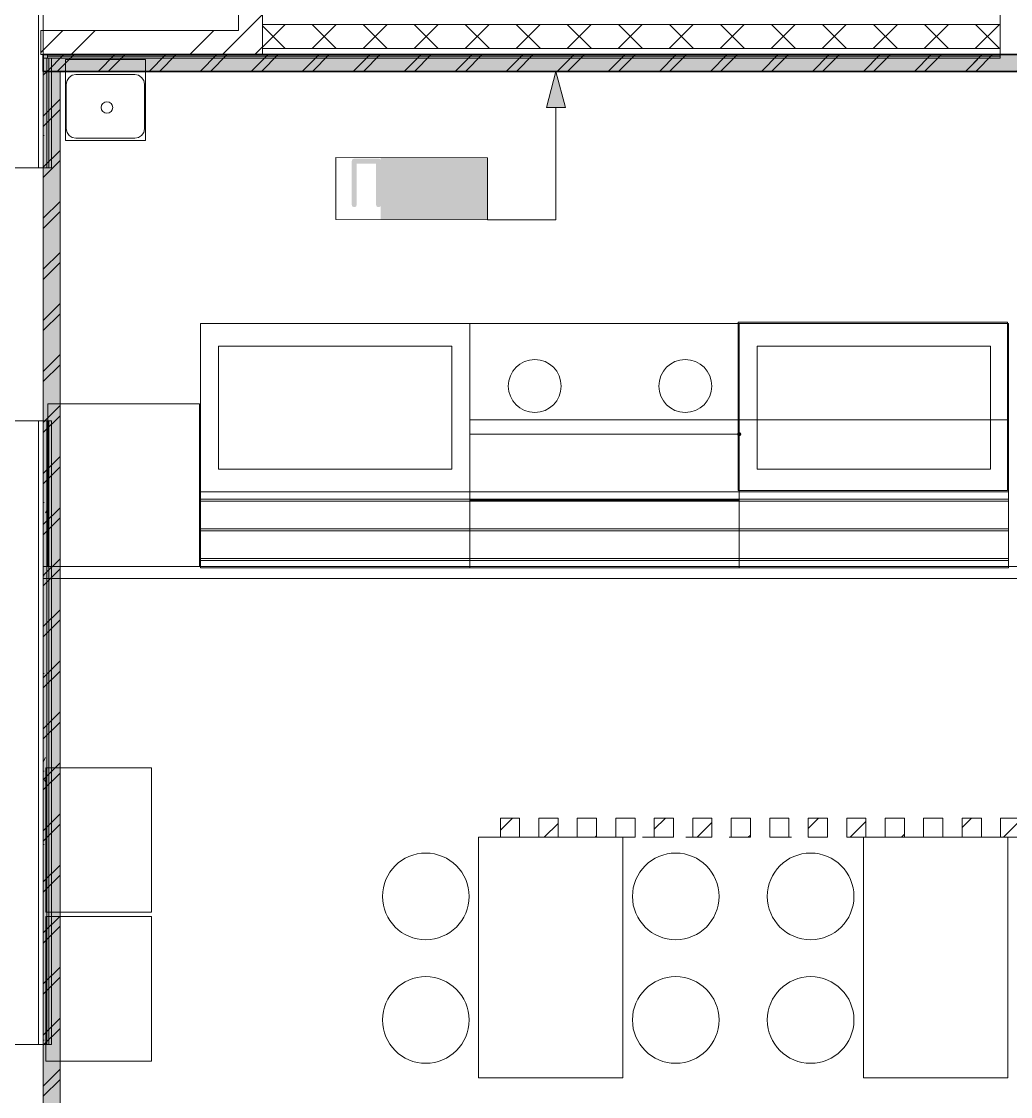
# Model space of a CAD drawing. Header units: millimetres. Extents: x -546 to 1681, y -650 to 1730.
# Drawn here: x 792.78 to 833.91, y 558.89 to 603.56 of the extents above; entities that cross this region are included whole.
import ezdxf
from ezdxf.xclip import XClip

# ---------------------------------------------------------------- set-up
doc = ezdxf.new("R2010")
doc.units = ezdxf.units.MM
doc.header["$XCLIPFRAME"] = 2

# ---------------------------------------------------------------- blocks, each defined once
blk = doc.blocks.new('3')
at = {"true_color": 0xfd8379}
h = blk.add_hatch(color=11, dxfattribs=at)
h.dxf.hatch_style = 2
h.paths.add_polyline_path([(863.742, 602.273), (863.742, 603.673), (883.742, 603.673), (883.742, 602.273)])
h = blk.add_hatch(color=11, dxfattribs=at)
h.dxf.hatch_style = 2
h.paths.add_polyline_path([(882.834, 602.273), (882.834, 603.673), (902.834, 603.673), (902.834, 602.273)])
h = blk.add_hatch(color=11, dxfattribs=at)
h.dxf.hatch_style = 2
h.paths.add_polyline_path([(899.805, 602.273), (899.805, 603.673), (919.805, 603.673), (919.805, 602.273)])
h = blk.add_hatch(color=11, dxfattribs=at)
h.dxf.hatch_style = 2
h.paths.add_polyline_path([(918.897, 602.273), (918.897, 603.673), (938.897, 603.673), (938.897, 602.273)])
at = {"color": 7, "lineweight": 0}
for points in [[(864.154, 602.273), (865.554, 603.673)], [(864.578, 602.273), (865.978, 603.673)], [(866.275, 602.273), (867.675, 603.673)], [(866.7, 602.273), (868.1, 603.673)], [(868.397, 602.273), (869.797, 603.673)], [(868.821, 602.273), (870.221, 603.673)], [(870.518, 602.273), (871.918, 603.673)], [(870.942, 602.273), (872.342, 603.673)], [(872.639, 602.273), (874.039, 603.673)], [(873.064, 602.273), (874.464, 603.673)], [(874.761, 602.273), (876.161, 603.673)], [(875.185, 602.273), (876.585, 603.673)], [(876.882, 602.273), (878.282, 603.673)], [(877.306, 602.273), (878.706, 603.673)], [(879.003, 602.273), (880.403, 603.673)], [(879.428, 602.273), (880.828, 603.673)], [(881.125, 602.273), (882.525, 603.673)], [(881.549, 602.273), (882.949, 603.673)], [(883.246, 602.273), (884.646, 603.673)], [(883.67, 602.273), (885.07, 603.673)], [(885.367, 602.273), (886.767, 603.673)], [(885.792, 602.273), (887.192, 603.673)], [(887.489, 602.273), (888.889, 603.673)], [(887.913, 602.273), (889.313, 603.673)], [(889.61, 602.273), (891.01, 603.673)], [(890.034, 602.273), (891.434, 603.673)], [(891.731, 602.273), (893.131, 603.673)], [(892.156, 602.273), (893.556, 603.673)], [(893.853, 602.273), (895.253, 603.673)], [(894.277, 602.273), (895.677, 603.673)], [(895.974, 602.273), (897.374, 603.673)], [(896.398, 602.273), (897.798, 603.673)], [(898.095, 602.273), (899.495, 603.673)], [(898.52, 602.273), (899.92, 603.673)], [(900.217, 602.273), (901.617, 603.673)], [(900.217, 602.273), (901.617, 603.673)], [(900.641, 602.273), (902.041, 603.673)], [(900.641, 602.273), (902.041, 603.673)], [(902.338, 602.273), (903.738, 603.673)], [(902.763, 602.273), (904.163, 603.673)], [(904.46, 602.273), (905.86, 603.673)], [(904.884, 602.273), (906.284, 603.673)], [(906.581, 602.273), (907.981, 603.673)], [(907.005, 602.273), (908.405, 603.673)], [(908.702, 602.273), (910.102, 603.673)], [(909.127, 602.273), (910.527, 603.673)], [(910.824, 602.273), (912.224, 603.673)], [(911.248, 602.273), (912.648, 603.673)], [(912.945, 602.273), (914.345, 603.673)], [(913.369, 602.273), (914.769, 603.673)], [(915.066, 602.273), (916.466, 603.673)], [(915.491, 602.273), (916.891, 603.673)], [(917.188, 602.273), (918.588, 603.673)], [(917.612, 602.273), (919.012, 603.673)], [(919.309, 602.273), (920.709, 603.673)], [(919.733, 602.273), (921.133, 603.673)], [(921.43, 602.273), (922.83, 603.673)], [(921.855, 602.273), (923.255, 603.673)], [(923.552, 602.273), (924.952, 603.673)], [(923.976, 602.273), (925.376, 603.673)], [(925.673, 602.273), (927.073, 603.673)], [(926.097, 602.273), (927.497, 603.673)], [(927.794, 602.273), (929.194, 603.673)], [(928.219, 602.273), (929.619, 603.673)], [(929.916, 602.273), (931.316, 603.673)], [(930.34, 602.273), (931.74, 603.673)], [(932.037, 602.273), (933.437, 603.673)], [(932.461, 602.273), (933.861, 603.673)], [(934.158, 602.273), (935.558, 603.673)], [(934.583, 602.273), (935.983, 603.673)], [(936.28, 602.273), (937.68, 603.673)], [(936.704, 602.273), (938.104, 603.673)], [(883.246, 602.273), (883.742, 602.769)], [(902.338, 602.273), (902.834, 602.769)], [(919.309, 602.273), (919.805, 602.769)], [(938.401, 602.273), (938.897, 602.769)], [(883.67, 602.273), (883.742, 602.345)], [(902.762, 602.273), (902.834, 602.345)], [(919.733, 602.273), (919.805, 602.345)], [(938.825, 602.273), (938.897, 602.345)]]:
    blk.add_lwpolyline(points, dxfattribs=at)

msp = doc.modelspace()

# ---------------------------------------------------------------- hatches: boundary and pattern name
at = {"true_color": 0xc7c8ca}
h = msp.add_hatch(color=9, dxfattribs=at)
h.dxf.hatch_style = 2
h.paths.add_polyline_path([(794.386, 601.485), (793.686, 601.485), (793.686, 602.185)])
h = msp.add_hatch(color=9, dxfattribs=at)
h.dxf.hatch_style = 2
h.paths.add_polyline_path([(794.386, 602.185), (794.386, 601.485), (793.686, 602.185)])
h = msp.add_hatch(color=9, dxfattribs=at)
h.dxf.hatch_style = 2
h.paths.add_polyline_path([(794.386, 601.485), (794.386, 602.185), (852.63, 602.185), (852.63, 601.485)])
at = {"true_color": 0x96e196}
h = msp.add_hatch(color=81, dxfattribs=at)
h.dxf.hatch_style = 2
h.paths.add_polyline_path([(794.386, 503.903), (793.686, 503.903), (793.686, 601.485), (794.386, 601.485)])
at = {"true_color": 0x0077b0}
h = msp.add_hatch(color=144, dxfattribs=at)
h.dxf.hatch_style = 2
h.paths.add_polyline_path([(815.007, 601.485), (815.407, 599.992), (814.607, 599.992)])
h = msp.add_hatch(color=144, dxfattribs=at)
h.dxf.hatch_style = 2
h.paths.add_polyline_path([(806.62, 597.862), (807.63, 597.862), (807.704, 597.836), (807.729, 597.76), (807.729, 595.942), (807.704, 595.868), (807.63, 595.844), (807.554, 595.868), (807.528, 595.942), (807.528, 597.658), (806.721, 597.658), (806.721, 595.942), (806.696, 595.868), (806.62, 595.844), (806.544, 595.868), (806.518, 595.942), (806.518, 597.76), (806.544, 597.836)])
h = msp.add_hatch(color=144, dxfattribs=at)
h.dxf.hatch_style = 2
h.paths.add_polyline_path([(806.62, 597.862), (807.63, 597.862), (807.704, 597.836), (807.729, 597.76), (807.729, 595.942), (807.704, 595.868), (807.63, 595.844), (807.554, 595.868), (807.528, 595.942), (807.528, 597.658), (806.721, 597.658), (806.721, 595.942), (806.696, 595.868), (806.62, 595.844), (806.544, 595.868), (806.518, 595.942), (806.518, 597.76), (806.544, 597.836)])
h = msp.add_hatch(color=144, dxfattribs=at)
h.dxf.hatch_style = 2
h.paths.add_polyline_path([(806.62, 597.862), (807.63, 597.862), (807.704, 597.836), (807.729, 597.76), (807.729, 595.942), (807.704, 595.868), (807.63, 595.844), (807.554, 595.868), (807.528, 595.942), (807.528, 597.658), (806.721, 597.658), (806.721, 595.942), (806.696, 595.868), (806.62, 595.844), (806.544, 595.868), (806.518, 595.942), (806.518, 597.76), (806.544, 597.836)])
h = msp.add_hatch(color=144, dxfattribs=at)
h.dxf.hatch_style = 2
h.paths.add_polyline_path([(806.62, 597.862), (807.63, 597.862), (807.704, 597.836), (807.729, 597.76), (807.729, 595.942), (807.704, 595.868), (807.63, 595.844), (807.554, 595.868), (807.528, 595.942), (807.528, 597.658), (806.721, 597.658), (806.721, 595.942), (806.696, 595.868), (806.62, 595.844), (806.544, 595.868), (806.518, 595.942), (806.518, 597.76), (806.544, 597.836)])
at = {"true_color": 0xffffff}
h = msp.add_hatch(color=7, dxfattribs=at)
h.dxf.hatch_style = 2
h.paths.add_polyline_path([(807.718, 597.899), (812.162, 597.899), (812.162, 595.311), (807.718, 595.311)])
at = {"true_color": 0x0077b0}
h = msp.add_hatch(color=144, dxfattribs=at)
h.dxf.hatch_style = 2
h.paths.add_polyline_path([(808.134, 595.942), (808.134, 597.76), (808.159, 597.836), (808.235, 597.862), (808.311, 597.836), (808.336, 597.76), (808.336, 597.054), (809.143, 597.054), (809.143, 597.76), (809.169, 597.836), (809.245, 597.862), (809.319, 597.836), (809.344, 597.76), (809.344, 595.942), (809.319, 595.868), (809.245, 595.844), (809.169, 595.868), (809.143, 595.942), (809.143, 596.851), (808.336, 596.851), (808.336, 595.942), (808.311, 595.868), (808.235, 595.844), (808.159, 595.868)])
h = msp.add_hatch(color=144, dxfattribs=at)
h.dxf.hatch_style = 2
h.paths.add_polyline_path([(808.134, 595.942), (808.134, 597.76), (808.159, 597.836), (808.235, 597.862), (808.311, 597.836), (808.336, 597.76), (808.336, 597.054), (809.143, 597.054), (809.143, 597.76), (809.169, 597.836), (809.245, 597.862), (809.319, 597.836), (809.344, 597.76), (809.344, 595.942), (809.319, 595.868), (809.245, 595.844), (809.169, 595.868), (809.143, 595.942), (809.143, 596.851), (808.336, 596.851), (808.336, 595.942), (808.311, 595.868), (808.235, 595.844), (808.159, 595.868)])
h = msp.add_hatch(color=144, dxfattribs=at)
h.dxf.hatch_style = 2
h.paths.add_polyline_path([(808.134, 595.942), (808.134, 597.76), (808.159, 597.836), (808.235, 597.862), (808.311, 597.836), (808.336, 597.76), (808.336, 597.054), (809.143, 597.054), (809.143, 597.76), (809.169, 597.836), (809.245, 597.862), (809.319, 597.836), (809.344, 597.76), (809.344, 595.942), (809.319, 595.868), (809.245, 595.844), (809.169, 595.868), (809.143, 595.942), (809.143, 596.851), (808.336, 596.851), (808.336, 595.942), (808.311, 595.868), (808.235, 595.844), (808.159, 595.868)])
h = msp.add_hatch(color=144, dxfattribs=at)
h.dxf.hatch_style = 2
h.paths.add_polyline_path([(808.134, 595.942), (808.134, 597.76), (808.159, 597.836), (808.235, 597.862), (808.311, 597.836), (808.336, 597.76), (808.336, 597.054), (809.143, 597.054), (809.143, 597.76), (809.169, 597.836), (809.245, 597.862), (809.319, 597.836), (809.344, 597.76), (809.344, 595.942), (809.319, 595.868), (809.245, 595.844), (809.169, 595.868), (809.143, 595.942), (809.143, 596.851), (808.336, 596.851), (808.336, 595.942), (808.311, 595.868), (808.235, 595.844), (808.159, 595.868)])
h = msp.add_hatch(color=144, dxfattribs=at)
h.dxf.hatch_style = 2
h.paths.add_polyline_path([(811.741, 597.719), (811.157, 597.719), (811.157, 597.606), (811.132, 597.532), (811.061, 597.507), (810.982, 597.533), (810.957, 597.609), (810.96, 597.821), (810.985, 597.897), (811.061, 597.922), (811.868, 597.922), (811.942, 597.897), (811.97, 597.823), (811.964, 597.798), (811.561, 595.98), (811.529, 595.922), (811.464, 595.901), (811.388, 595.927), (811.363, 596.003), (811.363, 596.025)])
h = msp.add_hatch(color=144, dxfattribs=at)
h.dxf.hatch_style = 2
h.paths.add_polyline_path([(810.442, 596.401), (809.635, 596.401), (809.559, 596.426), (809.534, 596.503), (809.559, 596.579), (809.635, 596.604), (810.442, 596.604), (810.518, 596.579), (810.544, 596.503), (810.518, 596.426)])
at = {"true_color": 0x7f7f7f}
h = msp.add_hatch(color=8, dxfattribs=at)
h.dxf.hatch_style = 2
h.paths.add_polyline_path([(822.624, 586.502), (822.561, 586.475), (822.534, 586.412), (822.561, 586.348), (822.624, 586.322), (822.689, 586.348), (822.715, 586.412), (822.689, 586.475)])

# ---------------------------------------------------------------- linework, layer by layer
at = {"color": 7, "lineweight": 0}
for points in [[(793.486, 597.472), (793.486, 641.552)], [(793.686, 632.98), (793.686, 597.472)], [(801.807, 619.378), (801.807, 603.185)], [(802.807, 619.378), (802.807, 602.185)], [(801.807, 602.855), (802.807, 603.855)], [(833.479, 602.035), (833.479, 603.844)], [(793.586, 602.267), (794.504, 603.185)], [(801.807, 603.185), (793.586, 603.185)], [(793.586, 603.185), (793.586, 602.185)], [(794.853, 602.185), (795.853, 603.185)], [(799.788, 602.185), (800.788, 603.185)], [(802.807, 602.497), (803.745, 603.435)], [(833.479, 603.435), (802.807, 603.435)], [(803.751, 602.435), (802.807, 603.379)], [(804.866, 602.435), (805.866, 603.435)], [(805.873, 602.435), (804.873, 603.435)], [(806.988, 602.435), (807.988, 603.435)], [(807.994, 602.435), (806.994, 603.435)], [(809.109, 602.435), (810.109, 603.435)], [(810.115, 602.435), (809.115, 603.435)], [(811.23, 602.435), (812.23, 603.435)], [(812.237, 602.435), (811.237, 603.435)], [(813.352, 602.435), (814.352, 603.435)], [(814.358, 602.435), (813.358, 603.435)], [(815.473, 602.435), (816.473, 603.435)], [(816.479, 602.435), (815.479, 603.435)], [(817.594, 602.435), (818.594, 603.435)], [(818.601, 602.435), (817.601, 603.435)], [(819.715, 602.435), (820.715, 603.435)], [(820.722, 602.435), (819.722, 603.435)], [(821.837, 602.435), (822.837, 603.435)], [(822.843, 602.435), (821.843, 603.435)], [(823.958, 602.435), (824.958, 603.435)], [(824.965, 602.435), (823.965, 603.435)], [(826.079, 602.435), (827.079, 603.435)], [(827.086, 602.435), (826.086, 603.435)], [(828.201, 602.435), (829.201, 603.435)], [(829.207, 602.435), (828.207, 603.435)], [(830.322, 602.435), (831.322, 603.435)], [(831.329, 602.435), (830.329, 603.435)], [(832.443, 602.435), (833.443, 603.435)], [(833.45, 602.435), (832.45, 603.435)], [(801.137, 602.185), (801.802, 602.85)], [(793.586, 602.185), (802.807, 602.185)], [(793.686, 602.185), (793.686, 601.485)], [(852.63, 602.185), (793.686, 602.185)], [(793.861, 602.185), (793.861, 602.035)], [(802.487, 602.185), (802.807, 602.506)], [(833.479, 602.435), (802.807, 602.435)], [(793.861, 602.035), (793.686, 602.035)], [(793.836, 597.472), (793.836, 602.035)], [(793.861, 602.125), (833.479, 602.125)], [(794.036, 602.035), (793.861, 602.035)], [(793.926, 597.472), (793.926, 602.035)], [(794.036, 602.035), (833.479, 602.035)], [(794.036, 597.472), (794.036, 602.035)], [(793.686, 601.323), (793.848, 601.485)], [(793.686, 601.485), (793.686, 503.203)], [(794.386, 601.485), (851.889, 601.485)], [(794.386, 503.903), (794.386, 601.485)], [(793.686, 599.626), (794.386, 600.326)], [(793.686, 599.202), (794.386, 599.902)], [(793.686, 598.818), (793.725, 598.818)], [(793.686, 597.505), (794.386, 598.205)], [(793.686, 597.081), (794.386, 597.781)], [(788.386, 597.472), (793.486, 597.472)], [(793.486, 597.472), (794.036, 597.472)], [(793.686, 595.384), (794.386, 596.084)], [(793.686, 594.96), (794.386, 595.66)], [(793.686, 593.262), (794.386, 593.962)], [(793.686, 592.838), (794.386, 593.538)], [(793.686, 591.141), (794.386, 591.841)], [(793.686, 590.717), (794.386, 591.417)], [(793.686, 589.02), (794.386, 589.72)], [(793.686, 588.596), (794.386, 589.296)], [(793.686, 586.899), (794.386, 587.599)], [(793.686, 586.474), (794.386, 587.174)], [(793.486, 586.972), (788.386, 586.972)], [(794.036, 586.972), (793.486, 586.972)], [(793.486, 586.972), (793.486, 561.045)], [(793.686, 561.045), (793.686, 586.972)], [(793.836, 561.045), (793.836, 586.972)], [(793.926, 561.045), (793.926, 586.972)], [(794.036, 561.045), (794.036, 586.972)], [(793.686, 584.777), (794.386, 585.477)], [(793.686, 584.353), (794.386, 585.053)], [(793.686, 583.578), (793.725, 583.578)], [(793.686, 582.656), (794.386, 583.356)], [(793.836, 583.219), (793.789, 583.138)], [(793.686, 582.232), (794.386, 582.932)], [(793.686, 580.535), (794.386, 581.235)], [(793.686, 580.91), (852.365, 580.91)], [(793.686, 580.11), (794.386, 580.81)], [(793.686, 580.53), (793.725, 580.53)], [(852.365, 580.41), (793.686, 580.41)], [(793.686, 578.413), (794.386, 579.113)], [(793.686, 577.989), (794.386, 578.689)], [(793.686, 576.292), (794.386, 576.992)], [(793.686, 575.868), (794.386, 576.568)], [(793.686, 576.466), (793.725, 576.466)], [(793.686, 574.171), (794.386, 574.871)], [(793.686, 573.746), (794.386, 574.446)], [(793.784, 572.969), (793.686, 572.799)], [(793.686, 572.049), (794.386, 572.749)], [(793.686, 572.402), (793.725, 572.402)], [(793.686, 571.625), (794.386, 572.325)], [(793.836, 571.882), (793.74, 572.049)], [(793.686, 569.928), (794.386, 570.628)], [(793.686, 569.504), (794.386, 570.204)], [(812.694, 569.958), (813.196, 570.46)], [(813.494, 570.46), (812.694, 570.46)], [(812.694, 570.46), (812.694, 569.66)], [(813.494, 569.66), (813.494, 570.46)], [(815.094, 570.46), (814.294, 570.46)], [(814.294, 570.46), (814.294, 569.66)], [(814.517, 569.66), (815.094, 570.237)], [(815.094, 569.66), (815.094, 570.46)], [(816.694, 570.46), (815.894, 570.46)], [(815.894, 570.46), (815.894, 569.66)], [(816.694, 569.66), (816.694, 570.46)], [(818.294, 570.46), (817.494, 570.46)], [(817.494, 570.46), (817.494, 569.66)], [(818.294, 569.66), (818.294, 570.46)], [(819.094, 569.994), (819.56, 570.46)], [(819.894, 570.46), (819.094, 570.46)], [(819.094, 570.46), (819.094, 569.66)], [(819.894, 569.66), (819.894, 570.46)], [(821.494, 570.46), (820.694, 570.46)], [(820.694, 570.46), (820.694, 569.66)], [(820.881, 569.66), (821.494, 570.273)], [(821.494, 569.66), (821.494, 570.46)], [(823.094, 570.46), (822.294, 570.46)], [(822.294, 570.46), (822.294, 569.66)], [(823.094, 569.66), (823.094, 570.46)], [(824.694, 570.46), (823.894, 570.46)], [(823.894, 570.46), (823.894, 569.66)], [(824.694, 569.66), (824.694, 570.46)], [(825.494, 570.03), (825.924, 570.46)], [(826.294, 570.46), (825.494, 570.46)], [(825.494, 570.46), (825.494, 569.66)], [(826.294, 569.66), (826.294, 570.46)], [(827.894, 570.46), (827.094, 570.46)], [(827.094, 570.46), (827.094, 569.66)], [(827.245, 569.66), (827.894, 570.309)], [(827.894, 569.66), (827.894, 570.46)], [(829.494, 570.46), (828.694, 570.46)], [(828.694, 570.46), (828.694, 569.66)], [(829.494, 569.66), (829.494, 570.46)], [(831.094, 570.46), (830.294, 570.46)], [(830.294, 570.46), (830.294, 569.66)], [(831.094, 569.66), (831.094, 570.46)], [(831.894, 570.066), (832.288, 570.46)], [(832.694, 570.46), (831.894, 570.46)], [(831.894, 570.46), (831.894, 569.66)], [(832.694, 569.66), (832.694, 570.46)], [(834.294, 570.46), (833.494, 570.46)], [(833.494, 570.46), (833.494, 569.66)], [(833.609, 569.66), (834.294, 570.345)], [(812.694, 569.66), (813.494, 569.66)], [(814.294, 569.66), (815.094, 569.66)], [(815.894, 569.66), (816.694, 569.66)], [(816.639, 569.66), (816.694, 569.715)], [(817.494, 569.66), (818.294, 569.66)], [(819.094, 569.66), (819.894, 569.66)], [(820.694, 569.66), (821.494, 569.66)], [(822.294, 569.66), (823.094, 569.66)], [(823.003, 569.66), (823.094, 569.751)], [(823.894, 569.66), (824.694, 569.66)], [(825.494, 569.66), (826.294, 569.66)], [(827.094, 569.66), (827.894, 569.66)], [(828.694, 569.66), (829.494, 569.66)], [(829.367, 569.66), (829.494, 569.787)], [(830.294, 569.66), (831.094, 569.66)], [(831.894, 569.66), (832.694, 569.66)], [(833.494, 569.66), (834.294, 569.66)], [(793.686, 569.354), (793.725, 569.354)], [(793.686, 567.807), (794.386, 568.507)], [(793.686, 567.382), (794.386, 568.082)], [(793.686, 565.685), (794.386, 566.385)], [(793.686, 565.261), (794.386, 565.961)], [(793.686, 565.29), (793.725, 565.29)], [(793.686, 563.564), (794.386, 564.264)], [(793.686, 563.14), (794.386, 563.84)], [(793.686, 561.443), (794.386, 562.143)], [(793.686, 561.018), (794.386, 561.718)], [(793.686, 561.226), (793.725, 561.226)], [(788.386, 561.045), (793.486, 561.045)], [(793.486, 561.045), (794.036, 561.045)], [(793.686, 559.321), (794.386, 560.021)], [(793.686, 558.897), (794.386, 559.597)]]:
    msp.add_lwpolyline(points, dxfattribs=at)
at = {"color": 18, "true_color": 0x000000}
msp.add_lwpolyline([(793.686, 602.185), (852.63, 602.185), (852.63, 601.485), (793.686, 601.485)], close=True, dxfattribs=at)
at = {"color": 8, "lineweight": 0, "true_color": 0x7f7f7f}
for points in [[(794.616, 598.609), (794.616, 601.979)], [(794.616, 601.979), (797.936, 601.979)], [(797.936, 601.979), (797.936, 598.609)], [(794.648, 600.955), (794.68, 601.11), (794.765, 601.238), (794.892, 601.323), (795.048, 601.355)], [(795.048, 601.355), (797.498, 601.355)], [(797.498, 601.355), (797.654, 601.323), (797.781, 601.238), (797.867, 601.11), (797.898, 600.955)], [(794.648, 599.105), (794.648, 600.955)], [(797.898, 600.955), (797.898, 599.105)], [(795.048, 598.705), (794.892, 598.736), (794.765, 598.822), (794.68, 598.949), (794.648, 599.105)], [(797.898, 599.105), (797.867, 598.949), (797.781, 598.822), (797.654, 598.736), (797.498, 598.705)], [(797.936, 598.609), (794.616, 598.609)], [(797.498, 598.705), (795.048, 598.705)], [(800.224, 580.862), (800.224, 591.012)], [(800.224, 591.012), (811.424, 591.012)], [(811.424, 580.862), (811.424, 591.012)], [(811.424, 591.012), (822.624, 591.012)], [(811.424, 591.012), (811.424, 580.862)], [(811.424, 580.862), (811.424, 591.012)], [(811.424, 591.012), (811.424, 584.012)], [(822.586, 591.067), (833.786, 591.067)], [(822.586, 584.067), (822.586, 591.067)], [(822.624, 591.012), (822.624, 580.862)], [(822.624, 580.862), (822.624, 591.012)], [(822.624, 591.012), (833.824, 591.012)], [(833.786, 591.067), (833.786, 584.067)], [(833.824, 591.012), (833.824, 580.862)], [(833.824, 580.862), (833.824, 591.012)], [(833.824, 591.012), (833.824, 584.012)], [(800.974, 584.962), (800.974, 590.062)], [(800.974, 590.062), (810.674, 590.062)], [(810.674, 590.062), (810.674, 584.962)], [(823.374, 584.962), (823.374, 590.062)], [(823.374, 590.062), (833.074, 590.062)], [(833.074, 590.062), (833.074, 584.962)], [(800.186, 587.667), (793.886, 587.667)], [(793.886, 587.667), (793.886, 580.917)], [(800.186, 580.917), (800.186, 587.667)], [(822.624, 587.012), (811.424, 587.012)], [(811.424, 587.012), (811.424, 584.012)], [(822.624, 584.012), (822.624, 587.012)], [(833.824, 587.012), (822.624, 587.012)], [(822.624, 587.012), (822.624, 584.012)], [(833.824, 584.012), (833.824, 587.012)], [(822.624, 586.412), (811.424, 586.412)], [(811.424, 583.662), (811.424, 586.412)], [(811.424, 586.412), (822.624, 586.412)], [(822.624, 586.412), (822.624, 583.662)], [(810.674, 584.962), (800.974, 584.962)], [(833.074, 584.962), (823.374, 584.962)], [(811.424, 584.012), (800.224, 584.012)], [(800.224, 580.862), (800.224, 584.012)], [(800.224, 584.012), (811.424, 584.012)], [(822.624, 584.012), (811.424, 584.012)], [(811.424, 584.012), (822.624, 584.012)], [(811.424, 580.862), (811.424, 584.012)], [(811.424, 584.012), (822.624, 584.012)], [(811.424, 584.012), (811.424, 580.862)], [(833.786, 584.067), (822.586, 584.067)], [(822.624, 580.862), (822.624, 584.012)], [(822.624, 584.012), (822.624, 580.862)], [(833.824, 584.012), (822.624, 584.012)], [(822.624, 584.012), (833.824, 584.012)], [(822.624, 580.862), (822.624, 584.012)], [(822.624, 584.012), (833.824, 584.012)], [(833.824, 584.012), (833.824, 580.862)], [(800.224, 583.626), (800.224, 583.714)], [(800.224, 583.714), (811.424, 583.714)], [(811.424, 583.626), (800.224, 583.626)], [(811.424, 583.626), (811.424, 583.714)], [(811.424, 583.714), (822.624, 583.714)], [(811.424, 583.714), (811.424, 583.626)], [(822.624, 583.662), (811.424, 583.662)], [(822.624, 583.626), (811.424, 583.626)], [(822.624, 583.714), (822.624, 583.626)], [(822.624, 583.626), (822.624, 583.714)], [(822.624, 583.714), (833.824, 583.714)], [(833.824, 583.626), (822.624, 583.626)], [(833.824, 583.714), (833.824, 583.626)], [(800.224, 582.393), (800.224, 582.481)], [(800.224, 582.481), (811.424, 582.481)], [(811.424, 582.393), (800.224, 582.393)], [(811.424, 582.393), (811.424, 582.481)], [(811.424, 582.481), (822.624, 582.481)], [(811.424, 582.481), (811.424, 582.393)], [(822.624, 582.393), (811.424, 582.393)], [(822.624, 582.481), (822.624, 582.393)], [(822.624, 582.393), (822.624, 582.481)], [(822.624, 582.481), (833.824, 582.481)], [(833.824, 582.393), (822.624, 582.393)], [(833.824, 582.481), (833.824, 582.393)], [(800.224, 581.16), (800.224, 581.249)], [(800.224, 581.249), (811.424, 581.249)], [(811.424, 581.16), (811.424, 581.249)], [(811.424, 581.249), (822.624, 581.249)], [(811.424, 581.249), (811.424, 581.16)], [(822.624, 581.249), (822.624, 581.16)], [(822.624, 581.16), (822.624, 581.249)], [(822.624, 581.249), (833.824, 581.249)], [(833.824, 581.249), (833.824, 581.16)], [(793.886, 580.917), (800.186, 580.917)], [(811.424, 581.16), (800.224, 581.16)], [(811.424, 580.862), (800.224, 580.862)], [(811.424, 580.862), (800.224, 580.862)], [(822.624, 581.16), (811.424, 581.16)], [(822.624, 580.862), (811.424, 580.862)], [(822.624, 580.862), (811.424, 580.862)], [(833.824, 581.16), (822.624, 581.16)], [(833.824, 580.862), (822.624, 580.862)], [(833.824, 580.862), (822.624, 580.862)], [(793.792, 566.551), (793.792, 572.551)], [(793.792, 572.551), (798.192, 572.551)], [(798.192, 572.551), (798.192, 566.551)], [(811.79, 569.66), (811.79, 559.66)], [(817.79, 569.66), (811.79, 569.66)], [(813.202, 569.66), (814.002, 569.66)], [(815.002, 569.66), (815.802, 569.66)], [(816.802, 569.66), (817.602, 569.66)], [(817.79, 559.66), (817.79, 569.66)], [(818.602, 569.66), (819.402, 569.66)], [(820.402, 569.66), (821.202, 569.66)], [(822.202, 569.66), (823.002, 569.66)], [(824.002, 569.66), (824.802, 569.66)], [(827.602, 569.66), (828.402, 569.66)], [(827.79, 569.66), (827.79, 559.66)], [(833.79, 569.66), (827.79, 569.66)], [(829.402, 569.66), (830.202, 569.66)], [(831.202, 569.66), (832.002, 569.66)], [(833.002, 569.66), (833.802, 569.66)], [(833.79, 559.66), (833.79, 569.66)], [(798.192, 566.551), (793.792, 566.551)], [(793.792, 560.362), (793.792, 566.362)], [(793.792, 566.362), (798.192, 566.362)], [(798.192, 566.362), (798.192, 560.362)], [(798.192, 560.362), (793.792, 560.362)], [(811.79, 559.66), (817.79, 559.66)], [(827.79, 559.66), (833.79, 559.66)]]:
    msp.add_lwpolyline(points, dxfattribs=at)
at = {"color": 144, "lineweight": 0, "true_color": 0x0077b0}
for points in [[(815.007, 601.485), (814.607, 599.992)], [(815.007, 601.485), (815.407, 599.992)], [(815.407, 599.992), (814.607, 599.992)], [(815.007, 599.992), (815.007, 595.311)], [(805.861, 597.914), (812.162, 597.899)], [(805.861, 595.326), (805.861, 597.914)], [(812.162, 597.899), (812.162, 595.311)], [(812.162, 595.311), (805.861, 595.326)], [(815.007, 595.311), (812.162, 595.311)]]:
    msp.add_lwpolyline(points, dxfattribs=at)
at = {"color": 8, "lineweight": 0, "true_color": 0x7f7f7f}
for centre, radius in [((796.337, 599.987), 0.24), ((814.124, 588.412), 1.1), ((820.384, 588.412), 1.1), ((809.594, 567.202), 1.8), ((819.987, 567.202), 1.8), ((825.594, 567.202), 1.8), ((809.594, 562.068), 1.8), ((819.987, 562.068), 1.8), ((825.594, 562.068), 1.8)]:
    msp.add_circle(centre, radius, dxfattribs=at)

# ---------------------------------------------------------------- block references
at = {"color": 18, "true_color": 0x000000}
ref = msp.add_blockref('3', (-70.305, -0.788), dxfattribs=at)
XClip(ref).set_block_clipping_path([(863.9915555893, 602.2731868521), (922.9356455893, 602.9731878521)])

doc.saveas('drawing.dxf')
